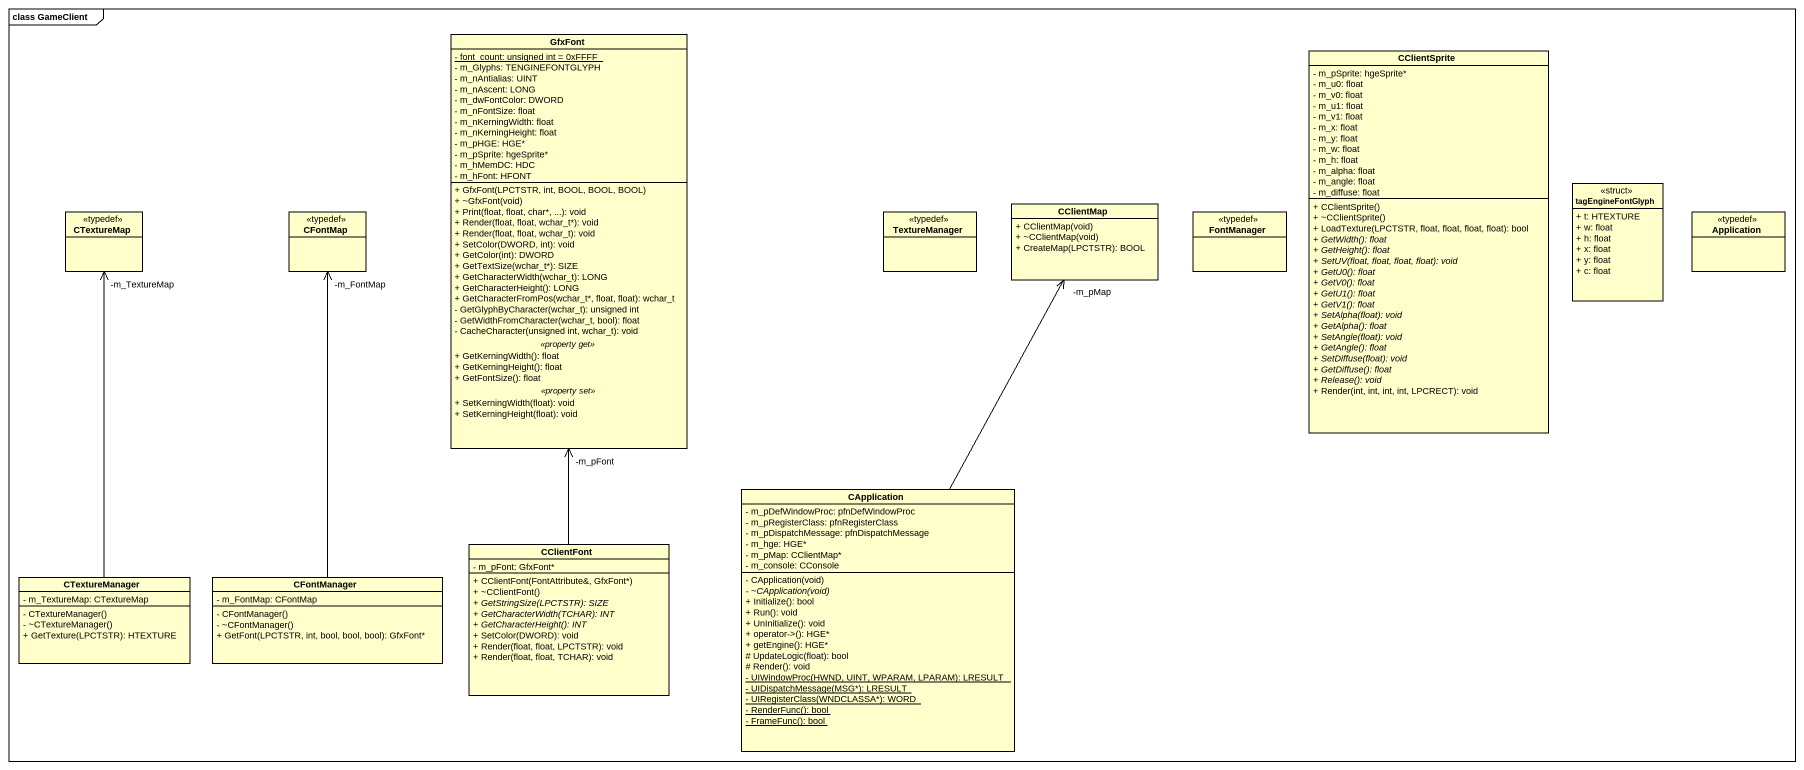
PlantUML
@startuml
mainframe class GameClient
hide circle
hide empty members
skinparam classAttributeIconSize 0
class GfxFont {
  {static} - font_count: unsigned int = 0xFFFF
  - m_Glyphs: TENGINEFONTGLYPH
  - m_nAntialias: UINT
  - m_nAscent: LONG
  - m_dwFontColor: DWORD
  - m_nFontSize: float
  - m_nKerningWidth: float
  - m_nKerningHeight: float
  - m_pHGE: HGE*
  - m_pSprite: hgeSprite*
  - m_hMemDC: HDC
  - m_hFont: HFONT
  --
  + GfxFont(LPCTSTR, int, BOOL, BOOL, BOOL)
  + ~GfxFont(void)
  + Print(float, float, char*, ...): void
  + Render(float, float, wchar_t*): void
  + Render(float, float, wchar_t): void
  + SetColor(DWORD, int): void
  + GetColor(int): DWORD
  + GetTextSize(wchar_t*): SIZE
  + GetCharacterWidth(wchar_t): LONG
  + GetCharacterHeight(): LONG
  + GetCharacterFromPos(wchar_t*, float, float): wchar_t
  - GetGlyphByCharacter(wchar_t): unsigned int
  - GetWidthFromCharacter(wchar_t, bool): float
  - CacheCharacter(unsigned int, wchar_t): void
  .. <<property get>> ..
  + GetKerningWidth(): float
  + GetKerningHeight(): float
  + GetFontSize(): float
  .. <<property set>> ..
  + SetKerningWidth(float): void
  + SetKerningHeight(float): void
}
class CClientSprite {
  - m_pSprite: hgeSprite*
  - m_u0: float
  - m_v0: float
  - m_u1: float
  - m_v1: float
  - m_x: float
  - m_y: float
  - m_w: float
  - m_h: float
  - m_alpha: float
  - m_angle: float
  - m_diffuse: float
  + CClientSprite()
  + ~CClientSprite()
  + LoadTexture(LPCTSTR, float, float, float, float): bool
  {abstract} + GetWidth(): float
  {abstract} + GetHeight(): float
  {abstract} + SetUV(float, float, float, float): void
  {abstract} + GetU0(): float
  {abstract} + GetV0(): float
  {abstract} + GetU1(): float
  {abstract} + GetV1(): float
  {abstract} + SetAlpha(float): void
  {abstract} + GetAlpha(): float
  {abstract} + SetAngle(float): void
  {abstract} + GetAngle(): float
  {abstract} + SetDiffuse(float): void
  {abstract} + GetDiffuse(): float
  {abstract} + Release(): void
  + Render(int, int, int, int, LPCRECT): void
}
class CTextureMap <<typedef>>
class CFontMap <<typedef>>
class TextureManager <<typedef>>
class CClientMap {
  + CClientMap(void)
  + ~CClientMap(void)
  + CreateMap(LPCTSTR): BOOL
}
class FontManager <<typedef>>
class tagEngineFontGlyph <<struct>> {
  + t: HTEXTURE
  + w: float
  + h: float
  + x: float
  + y: float
  + c: float
}
class Application <<typedef>>
class CApplication {
  - m_pDefWindowProc: pfnDefWindowProc
  - m_pRegisterClass: pfnRegisterClass
  - m_pDispatchMessage: pfnDispatchMessage
  - m_hge: HGE*
  - m_pMap: CClientMap*
  - m_console: CConsole
  - CApplication(void)
  {abstract} - ~CApplication(void)
  + Initialize(): bool
  + Run(): void
  + UnInitialize(): void
  + operator->(): HGE*
  + getEngine(): HGE*
  # UpdateLogic(float): bool
  # Render(): void
  {static} - UIWindowProc(HWND, UINT, WPARAM, LPARAM): LRESULT
  {static} - UIDispatchMessage(MSG*): LRESULT
  {static} - UIRegisterClass(WNDCLASSA*): WORD
  {static} - RenderFunc(): bool
  {static} - FrameFunc(): bool
}
class CClientFont {
  - m_pFont: GfxFont*
  + CClientFont(FontAttribute&, GfxFont*)
  + ~CClientFont()
  {abstract} + GetStringSize(LPCTSTR): SIZE
  {abstract} + GetCharacterWidth(TCHAR): INT
  {abstract} + GetCharacterHeight(): INT
  + SetColor(DWORD): void
  + Render(float, float, LPCTSTR): void
  + Render(float, float, TCHAR): void
}
class CTextureManager {
  - m_TextureMap: CTextureMap
  - CTextureManager()
  - ~CTextureManager()
  + GetTexture(LPCTSTR): HTEXTURE
}
class CFontManager {
  - m_FontMap: CFontMap
  - CFontManager()
  - ~CFontManager()
  + GetFont(LPCTSTR, int, bool, bool, bool): GfxFont*
}
CApplication -up-> "-m_pMap" CClientMap
CClientFont -up-> "-m_pFont" GfxFont
CTextureManager -up-> "-m_TextureMap" CTextureMap
CFontManager -up-> "-m_FontMap" CFontMap
@enduml
